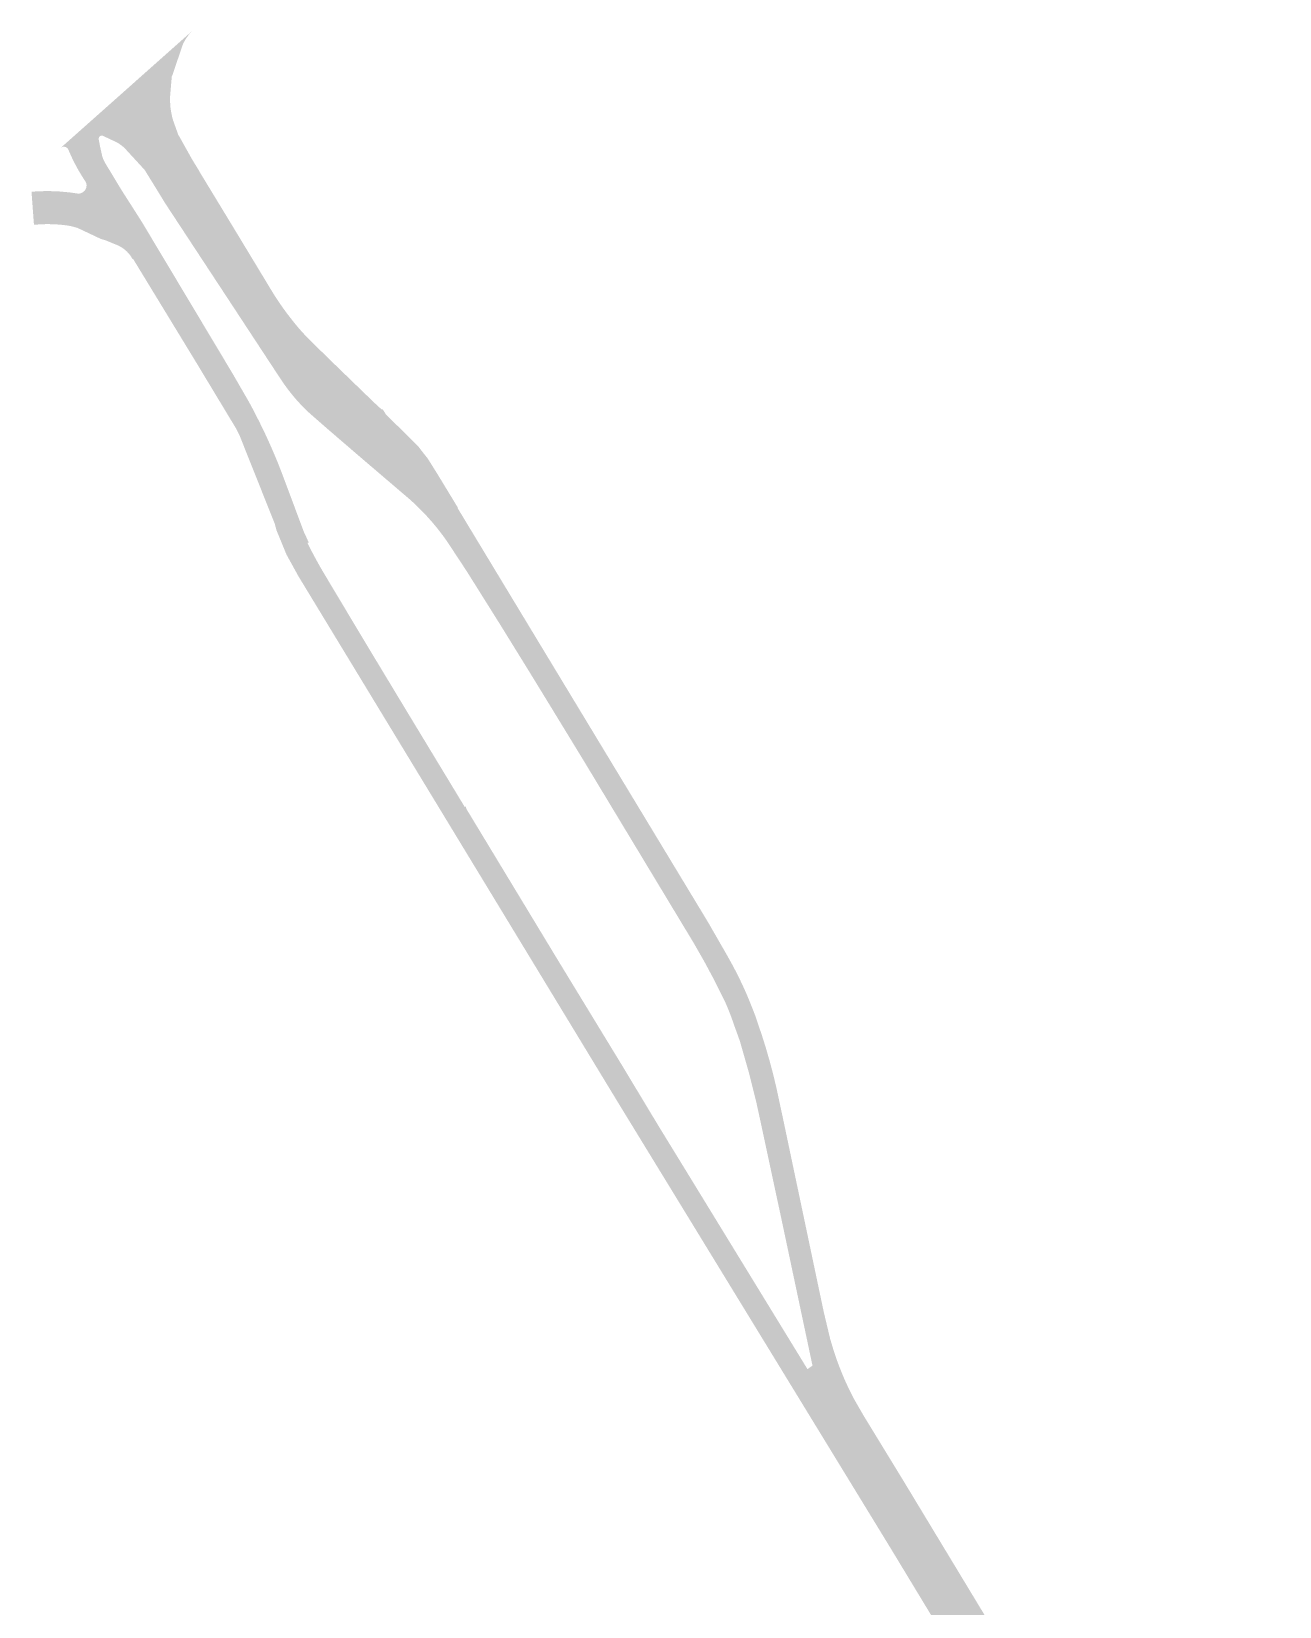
# Model space of a CAD drawing. Header units: inches. Extents: x 96691 to 101795, y 436648 to 442008.
# Drawn here: x 100297.7 to 100495.8, y 438902.4 to 439152.4 of the extents above; entities that cross this region are included whole.
import ezdxf

# ---------------------------------------------------------------- set-up
doc = ezdxf.new("R2010")
doc.units = ezdxf.units.IN
doc.header["$MEASUREMENT"] = 0

msp = doc.modelspace()

# ---------------------------------------------------------------- hatches: boundary and pattern name
for points in [[(100353.99, 439091.6), (100357.86, 439087.81), (100359.12, 439086.53), (100359.76, 439085.69), (100360.6, 439084.63), (100362.23, 439082.02), (100365.33, 439076.92), (100365.37, 439076.72), (100367.52, 439073.16), (100376.66, 439058.04), (100405.07, 439011.06), (100407.87, 439006.19), (100408.47, 439005.13), (100409.06, 439004.06), (100409.62, 439002.98), (100410.16, 439001.89), (100410.68, 439000.79), (100411.18, 438999.68), (100411.65, 438998.56), (100412.1, 438997.43), (100412.54, 438996.3), (100413.62, 438993.13), (100414.26, 438991.1), (100414.85, 438989.05), (100415.4, 438986.99), (100415.9, 438984.92), (100416.66, 438981.38), (100413.41, 438979.42), (100412.76, 438982.39), (100411.54, 438987.27), (100410.16, 438992.1), (100409.09, 438995.07), (100408.87, 438995.72), (100408.63, 438996.36), (100408.38, 438997), (100408.12, 438997.63), (100407.85, 438998.26), (100406.05, 439001.88), (100404.47, 439004.83), (100402.81, 439007.73), (100394.54, 439021.44), (100385.38, 439036.62), (100380.13, 439045.22), (100376.86, 439050.56), (100372.11, 439058.25), (100366.78, 439066.75), (100363.79, 439071.29), (100363.4, 439071.85), (100363, 439072.41), (100362.58, 439072.96), (100362.16, 439073.5), (100361.73, 439074.03), (100361.28, 439074.56), (100360.83, 439075.07), (100360.37, 439075.58), (100359.9, 439076.08), (100359.42, 439076.57), (100358.93, 439077.05), (100358.43, 439077.53), (100357.93, 439077.99), (100357.41, 439078.44), (100349.8, 439084.94), (100344.76, 439089.28), (100341.88, 439091.8), (100341.5, 439092.15), (100341.13, 439092.51), (100340.77, 439092.87), (100340.42, 439093.24), (100340.07, 439093.61), (100339.73, 439093.99), (100339.4, 439094.38), (100339.07, 439094.77), (100338.75, 439095.17), (100338.43, 439095.58), (100338.13, 439095.99), (100337.83, 439096.4), (100337.54, 439096.82), (100337.25, 439097.25), (100335.45, 439099.99), (100328.8, 439110.12), (100318.91, 439125.17), (100317.49, 439127.49), (100315.65, 439130.47), (100312.5, 439133.9), (100312.2, 439134.17), (100311.92, 439134.39), (100311.63, 439134.6), (100311.35, 439134.79), (100308.96, 439135.91), (100308.71, 439135.9), (100308.5, 439135.78), (100306.95, 439138.08), (100323.09, 439152.44), (100322.86, 439152.19), (100322.68, 439151.96), (100322.51, 439151.73), (100322.34, 439151.49), (100322.18, 439151.25), (100322.03, 439151), (100321.89, 439150.75), (100321.76, 439150.49), (100321.64, 439150.21), (100321.62, 439150.13), (100320.03, 439145.42), (100320.02, 439145.41), (100319.96, 439145.32), (100319.95, 439145.2), (100319.7, 439142.26), (100319.69, 439141.95), (100319.69, 439141.54), (100319.7, 439141.12), (100319.72, 439140.71), (100319.76, 439140.3), (100319.82, 439139.9), (100319.89, 439139.49), (100319.97, 439139.09), (100320.07, 439138.69), (100320.15, 439138.39), (100320.96, 439136.12), (100320.99, 439136), (100321.08, 439135.91), (100323.17, 439132.16), (100323.24, 439132.05), (100324.28, 439130.35), (100324.35, 439130.2), (100329.61, 439121.54), (100335.96, 439111.04), (100336.49, 439110.2), (100337.05, 439109.36), (100337.62, 439108.54), (100338.21, 439107.73), (100339.37, 439106.24), (100339.94, 439105.55), (100340.53, 439104.87), (100341.14, 439104.21), (100341.76, 439103.56), (100345.41, 439099.99), (100352.04, 439093.57), (100353.26, 439092.44), (100353.44, 439092.45), (100353.99, 439091.6)], [(100309.08, 439132.18), (100309.11, 439132.11), (100309.14, 439132.03), (100309.18, 439131.96), (100309.21, 439131.89), (100309.24, 439131.83), (100309.28, 439131.76), (100309.32, 439131.69), (100309.35, 439131.62), (100309.39, 439131.55), (100309.43, 439131.49), (100311.99, 439127.25), (100313.87, 439124.31), (100315.23, 439122.17), (100324.14, 439107.28), (100328.5, 439099.99), (100329.74, 439097.91), (100332.19, 439093.67), (100333.04, 439092.09), (100333.85, 439090.49), (100334.64, 439088.88), (100335.39, 439087.25), (100336.11, 439085.61), (100336.8, 439083.96), (100337.45, 439082.29), (100340.98, 439072.86), (100341.18, 439072.47), (100341.58, 439071.57), (100341.58, 439071.56), (100341.59, 439071.55), (100341.59, 439071.55), (100341.59, 439071.54), (100341.6, 439071.53), (100341.6, 439071.53), (100341.6, 439071.52), (100341.61, 439071.51), (100341.61, 439071.51), (100341.61, 439071.5), (100341.62, 439071.49), (100341.62, 439071.49), (100341.63, 439071.48), (100341.63, 439071.47), (100341.63, 439071.47), (100341.64, 439071.46), (100341.64, 439071.46), (100341.65, 439071.45), (100341.65, 439071.44), (100341.66, 439071.44), (100341.66, 439071.43), (100341.67, 439071.43), (100341.67, 439071.42), (100341.68, 439071.41), (100341.68, 439071.41), (100341.69, 439071.4), (100341.7, 439071.4), (100341.7, 439071.39), (100341.71, 439071.39), (100341.71, 439071.38), (100341.72, 439071.38), (100341.72, 439071.37), (100341.73, 439071.37), (100341.51, 439071.24), (100342.17, 439069.91), (100342.87, 439068.6), (100343.59, 439067.31), (100344.34, 439066.04), (100350.64, 439055.5), (100357.35, 439044.38), (100366.48, 439029.3), (100366.65, 439029.41), (100366.65, 439029.39), (100366.65, 439029.37), (100366.65, 439029.35), (100366.66, 439029.33), (100366.66, 439029.31), (100366.66, 439029.29), (100366.66, 439029.27), (100366.67, 439029.25), (100366.67, 439029.23), (100366.68, 439029.21), (100366.68, 439029.2), (100366.68, 439029.18), (100366.69, 439029.16), (100366.7, 439029.14), (100366.7, 439029.12), (100366.71, 439029.1), (100366.71, 439029.08), (100366.72, 439029.07), (100366.73, 439029.05), (100366.73, 439029.03), (100366.74, 439029.01), (100366.75, 439028.99), (100366.76, 439028.98), (100366.77, 439028.96), (100366.78, 439028.94), (100366.79, 439028.93), (100366.79, 439028.91), (100381.08, 439005.29), (100382.56, 439002.86), (100391.36, 438988.42), (100391.77, 438987.74), (100397.22, 438978.69), (100401.39, 438971.89), (100398.36, 438970.04), (100390.86, 438982.3), (100340.06, 439065.96), (100338.17, 439069.39), (100336.59, 439073.23), (100336.3, 439074.3), (100330.67, 439088.43), (100330.23, 439089.3), (100323.78, 439099.99), (100313.81, 439116.35), (100313.7, 439116.35), (100313.66, 439116.43), (100313.62, 439116.5), (100313.58, 439116.57), (100313.53, 439116.64), (100313.49, 439116.71), (100313.44, 439116.78), (100313.39, 439116.85), (100313.34, 439116.92), (100313.29, 439116.99), (100313.24, 439117.05), (100313.19, 439117.12), (100313.13, 439117.18), (100313.08, 439117.25), (100313.02, 439117.31), (100312.96, 439117.37), (100312.91, 439117.43), (100312.85, 439117.49), (100312.79, 439117.55), (100312.72, 439117.61), (100312.66, 439117.67), (100312.6, 439117.72), (100312.53, 439117.78), (100312.47, 439117.83), (100312.4, 439117.88), (100312.34, 439117.93), (100312.27, 439117.98), (100312.2, 439118.03), (100312.13, 439118.08), (100312.06, 439118.13), (100311.99, 439118.17), (100311.92, 439118.22), (100311.85, 439118.26), (100311.77, 439118.3), (100311.7, 439118.34), (100311.62, 439118.38), (100311.55, 439118.42), (100311.47, 439118.45), (100311.4, 439118.49), (100311.37, 439118.5), (100311.34, 439118.51), (100309.45, 439119.29), (100308.7, 439119.51), (100304.99, 439121.26), (100303.92, 439121.55), (100303.53, 439121.62), (100303.14, 439121.67), (100302.76, 439121.72), (100302.37, 439121.76), (100301.98, 439121.79), (100301.59, 439121.82), (100301.2, 439121.84), (100300.81, 439121.85), (100300.42, 439121.86), (100300.03, 439121.86), (100299.64, 439121.85), (100299.24, 439121.84), (100298.85, 439121.81), (100298.46, 439121.78), (100298.08, 439121.75), (100297.69, 439127), (100298.25, 439127.04), (100298.81, 439127.07), (100299.37, 439127.09), (100299.93, 439127.1), (100300.49, 439127.1), (100301.05, 439127.09), (100301.61, 439127.07), (100302.17, 439127.04), (100302.73, 439126.99), (100303.29, 439126.94), (100303.85, 439126.88), (100304.41, 439126.8), (100304.98, 439126.72), (100305, 439126.71), (100305.03, 439126.71), (100305.05, 439126.71), (100305.07, 439126.71), (100305.09, 439126.71), (100305.11, 439126.71), (100305.13, 439126.71), (100305.15, 439126.71), (100305.17, 439126.71), (100305.2, 439126.71), (100305.22, 439126.71), (100305.24, 439126.71), (100305.26, 439126.71), (100305.28, 439126.72), (100305.3, 439126.72), (100305.32, 439126.72), (100305.35, 439126.73), (100305.37, 439126.73), (100305.39, 439126.73), (100305.41, 439126.74), (100305.43, 439126.74), (100305.45, 439126.75), (100305.47, 439126.75), (100305.49, 439126.76), (100305.51, 439126.76), (100305.53, 439126.77), (100305.55, 439126.78), (100305.57, 439126.79), (100305.59, 439126.79), (100305.61, 439126.8), (100305.63, 439126.81), (100305.65, 439126.82), (100305.67, 439126.83), (100305.69, 439126.84), (100305.71, 439126.84), (100305.73, 439126.85), (100305.75, 439126.86), (100305.77, 439126.87), (100305.78, 439126.89), (100305.8, 439126.9), (100305.82, 439126.91), (100305.84, 439126.92), (100305.86, 439126.93), (100305.87, 439126.94), (100305.89, 439126.96), (100305.91, 439126.97), (100305.93, 439126.98), (100305.94, 439127), (100305.96, 439127.01), (100305.98, 439127.02), (100305.99, 439127.04), (100306.01, 439127.05), (100306.02, 439127.07), (100306.04, 439127.08), (100306.05, 439127.1), (100306.07, 439127.11), (100306.08, 439127.13), (100306.1, 439127.14), (100306.11, 439127.16), (100306.12, 439127.18), (100306.14, 439127.19), (100306.15, 439127.21), (100306.16, 439127.23), (100306.18, 439127.24), (100306.19, 439127.26), (100306.2, 439127.28), (100306.21, 439127.3), (100306.22, 439127.31), (100306.24, 439127.33), (100306.25, 439127.35), (100306.26, 439127.37), (100306.27, 439127.39), (100306.28, 439127.41), (100306.29, 439127.43), (100306.3, 439127.45), (100306.31, 439127.47), (100306.31, 439127.48), (100306.32, 439127.5), (100306.33, 439127.52), (100306.34, 439127.54), (100306.35, 439127.56), (100306.35, 439127.58), (100306.36, 439127.6), (100306.37, 439127.63), (100306.37, 439127.65), (100306.38, 439127.67), (100306.38, 439127.69), (100306.39, 439127.71), (100306.39, 439127.73), (100306.4, 439127.75), (100306.4, 439127.77), (100306.4, 439127.79), (100306.41, 439127.81), (100306.41, 439127.83), (100306.41, 439127.86), (100306.41, 439127.88), (100306.42, 439127.9), (100306.42, 439127.92), (100306.42, 439127.94), (100306.42, 439127.96), (100306.42, 439127.98), (100306.42, 439128.01), (100306.42, 439128.03), (100306.42, 439128.05), (100306.42, 439128.07), (100306.42, 439128.09), (100306.42, 439128.11), (100306.41, 439128.13), (100306.41, 439128.15), (100306.41, 439128.18), (100306.4, 439128.2), (100306.4, 439128.22), (100306.4, 439128.24), (100306.39, 439128.26), (100306.39, 439128.28), (100306.38, 439128.3), (100306.38, 439128.32), (100306.37, 439128.34), (100306.37, 439128.36), (100306.36, 439128.38), (100306.35, 439128.4), (100306.35, 439128.42), (100306.34, 439128.44), (100306.33, 439128.46), (100306.33, 439128.48), (100306.32, 439128.5), (100306.31, 439128.52), (100306.3, 439128.54), (100306.29, 439128.56), (100306.28, 439128.58), (100306.27, 439128.6), (100306.26, 439128.62), (100306.25, 439128.64), (100306.24, 439128.66), (100305.95, 439129.09), (100305.67, 439129.53), (100305.4, 439129.98), (100305.14, 439130.43), (100304.88, 439130.88), (100304.64, 439131.34), (100304.4, 439131.81), (100304.17, 439132.27), (100303.95, 439132.75), (100303.74, 439133.22), (100303.53, 439133.72), (100303.52, 439133.73), (100303.52, 439133.74), (100303.51, 439133.75), (100303.5, 439133.76), (100303.5, 439133.77), (100303.49, 439133.78), (100303.48, 439133.8), (100303.47, 439133.81), (100303.47, 439133.82), (100303.46, 439133.83), (100303.45, 439133.84), (100303.44, 439133.85), (100303.43, 439133.86), (100303.43, 439133.87), (100303.42, 439133.88), (100303.41, 439133.89), (100303.4, 439133.9), (100303.39, 439133.91), (100303.38, 439133.92), (100303.37, 439133.93), (100303.36, 439133.94), (100303.35, 439133.94), (100303.34, 439133.95), (100303.33, 439133.96), (100303.32, 439133.97), (100303.31, 439133.98), (100303.3, 439133.99), (100303.29, 439133.99), (100303.28, 439134), (100303.27, 439134.01), (100303.26, 439134.02), (100303.25, 439134.02), (100303.24, 439134.03), (100303.22, 439134.04), (100303.21, 439134.04), (100303.2, 439134.05), (100303.19, 439134.06), (100303.18, 439134.06), (100303.17, 439134.07), (100303.15, 439134.07), (100303.14, 439134.08), (100303.13, 439134.08), (100303.12, 439134.09), (100303.11, 439134.09), (100303.09, 439134.1), (100303.08, 439134.1), (100303.07, 439134.11), (100303.06, 439134.11), (100303.04, 439134.12), (100303.03, 439134.12), (100303.02, 439134.12), (100303, 439134.13), (100302.99, 439134.13), (100302.98, 439134.13), (100302.97, 439134.13), (100302.95, 439134.14), (100302.94, 439134.14), (100302.93, 439134.14), (100302.91, 439134.14), (100302.9, 439134.14), (100302.89, 439134.14), (100302.87, 439134.15), (100302.86, 439134.15), (100302.85, 439134.15), (100302.83, 439134.15), (100302.82, 439134.15), (100302.81, 439134.15), (100302.8, 439134.15), (100302.78, 439134.15), (100302.77, 439134.14), (100302.76, 439134.14), (100302.74, 439134.14), (100302.73, 439134.14), (100302.72, 439134.14), (100302.7, 439134.14), (100302.69, 439134.14), (100302.68, 439134.13), (100302.66, 439134.13), (100302.65, 439134.13), (100302.64, 439134.13), (100302.63, 439134.12), (100302.61, 439134.12), (100302.6, 439134.11), (100302.59, 439134.11), (100302.57, 439134.11), (100302.56, 439134.1), (100302.55, 439134.1), (100302.54, 439134.09), (100302.53, 439134.09), (100302.51, 439134.08), (100302.5, 439134.08), (100302.49, 439134.07), (100302.48, 439134.07), (100302.47, 439134.06), (100302.45, 439134.06), (100302.44, 439134.05), (100302.43, 439134.04), (100302.42, 439134.04), (100302.41, 439134.03), (100302.4, 439134.02), (100302.39, 439134.02), (100302.37, 439134.01), (100306.95, 439138.08), (100308.51, 439135.77), (100308.5, 439135.76), (100308.5, 439135.76), (100308.49, 439135.75), (100308.49, 439135.74), (100308.48, 439135.74), (100308.47, 439135.73), (100308.47, 439135.73), (100308.46, 439135.72), (100308.46, 439135.71), (100308.45, 439135.71), (100308.45, 439135.7), (100308.44, 439135.69), (100308.44, 439135.69), (100308.43, 439135.68), (100308.43, 439135.67), (100308.43, 439135.66), (100308.42, 439135.66), (100308.42, 439135.65), (100308.41, 439135.64), (100308.41, 439135.63), (100308.41, 439135.63), (100308.4, 439135.62), (100308.4, 439135.61), (100308.39, 439135.6), (100308.39, 439135.6), (100308.39, 439135.59), (100308.39, 439135.58), (100308.38, 439135.57), (100308.38, 439135.56), (100308.38, 439135.56), (100308.37, 439135.55), (100308.37, 439135.54), (100308.37, 439135.53), (100308.37, 439135.52), (100308.37, 439135.52), (100308.36, 439135.51), (100308.36, 439135.5), (100308.36, 439135.49), (100308.36, 439135.48), (100308.36, 439135.47), (100308.36, 439135.47), (100308.36, 439135.46), (100308.36, 439135.45), (100308.35, 439135.44), (100308.35, 439135.43), (100308.35, 439135.42), (100308.35, 439135.42), (100308.35, 439135.41), (100308.35, 439135.4), (100308.35, 439135.39), (100308.35, 439135.38), (100308.35, 439135.37), (100308.35, 439135.37), (100308.36, 439135.36), (100308.36, 439135.35), (100308.36, 439135.34), (100308.36, 439135.33), (100308.36, 439135.32), (100308.36, 439135.31), (100308.36, 439135.31), (100308.36, 439135.3), (100308.37, 439135.29), (100308.37, 439135.28), (100308.58, 439134.15), (100308.91, 439132.69), (100308.93, 439132.62), (100308.95, 439132.54), (100308.98, 439132.47), (100309, 439132.39), (100309.03, 439132.32), (100309.05, 439132.25), (100309.08, 439132.18)], [(100436.13, 438922.3), (100495.8, 438823.57), (100489.54, 438819.84), (100488.16, 438822.12), (100452.77, 438880.74), (100434.13, 438911.54), (100398.36, 438970.04), (100401.39, 438971.89), (100420.87, 438940.07), (100421.67, 438940.62), (100417.09, 438962.24), (100416.68, 438964.17), (100413.89, 438977.17), (100413.41, 438979.42), (100416.66, 438981.38), (100416.89, 438980.32), (100423.45, 438949.18), (100424.47, 438944.89), (100424.88, 438943.51), (100425.14, 438942.69), (100425.41, 438941.88), (100425.7, 438941.06), (100426.01, 438940.26), (100426.33, 438939.46), (100426.66, 438938.66), (100427.01, 438937.88), (100427.37, 438937.1), (100427.75, 438936.32), (100428.14, 438935.55), (100429.72, 438932.79), (100436.13, 438922.3)]]:
    msp.add_hatch(color=256).paths.add_polyline_path(points, flags=0)

doc.saveas('drawing.dxf')
